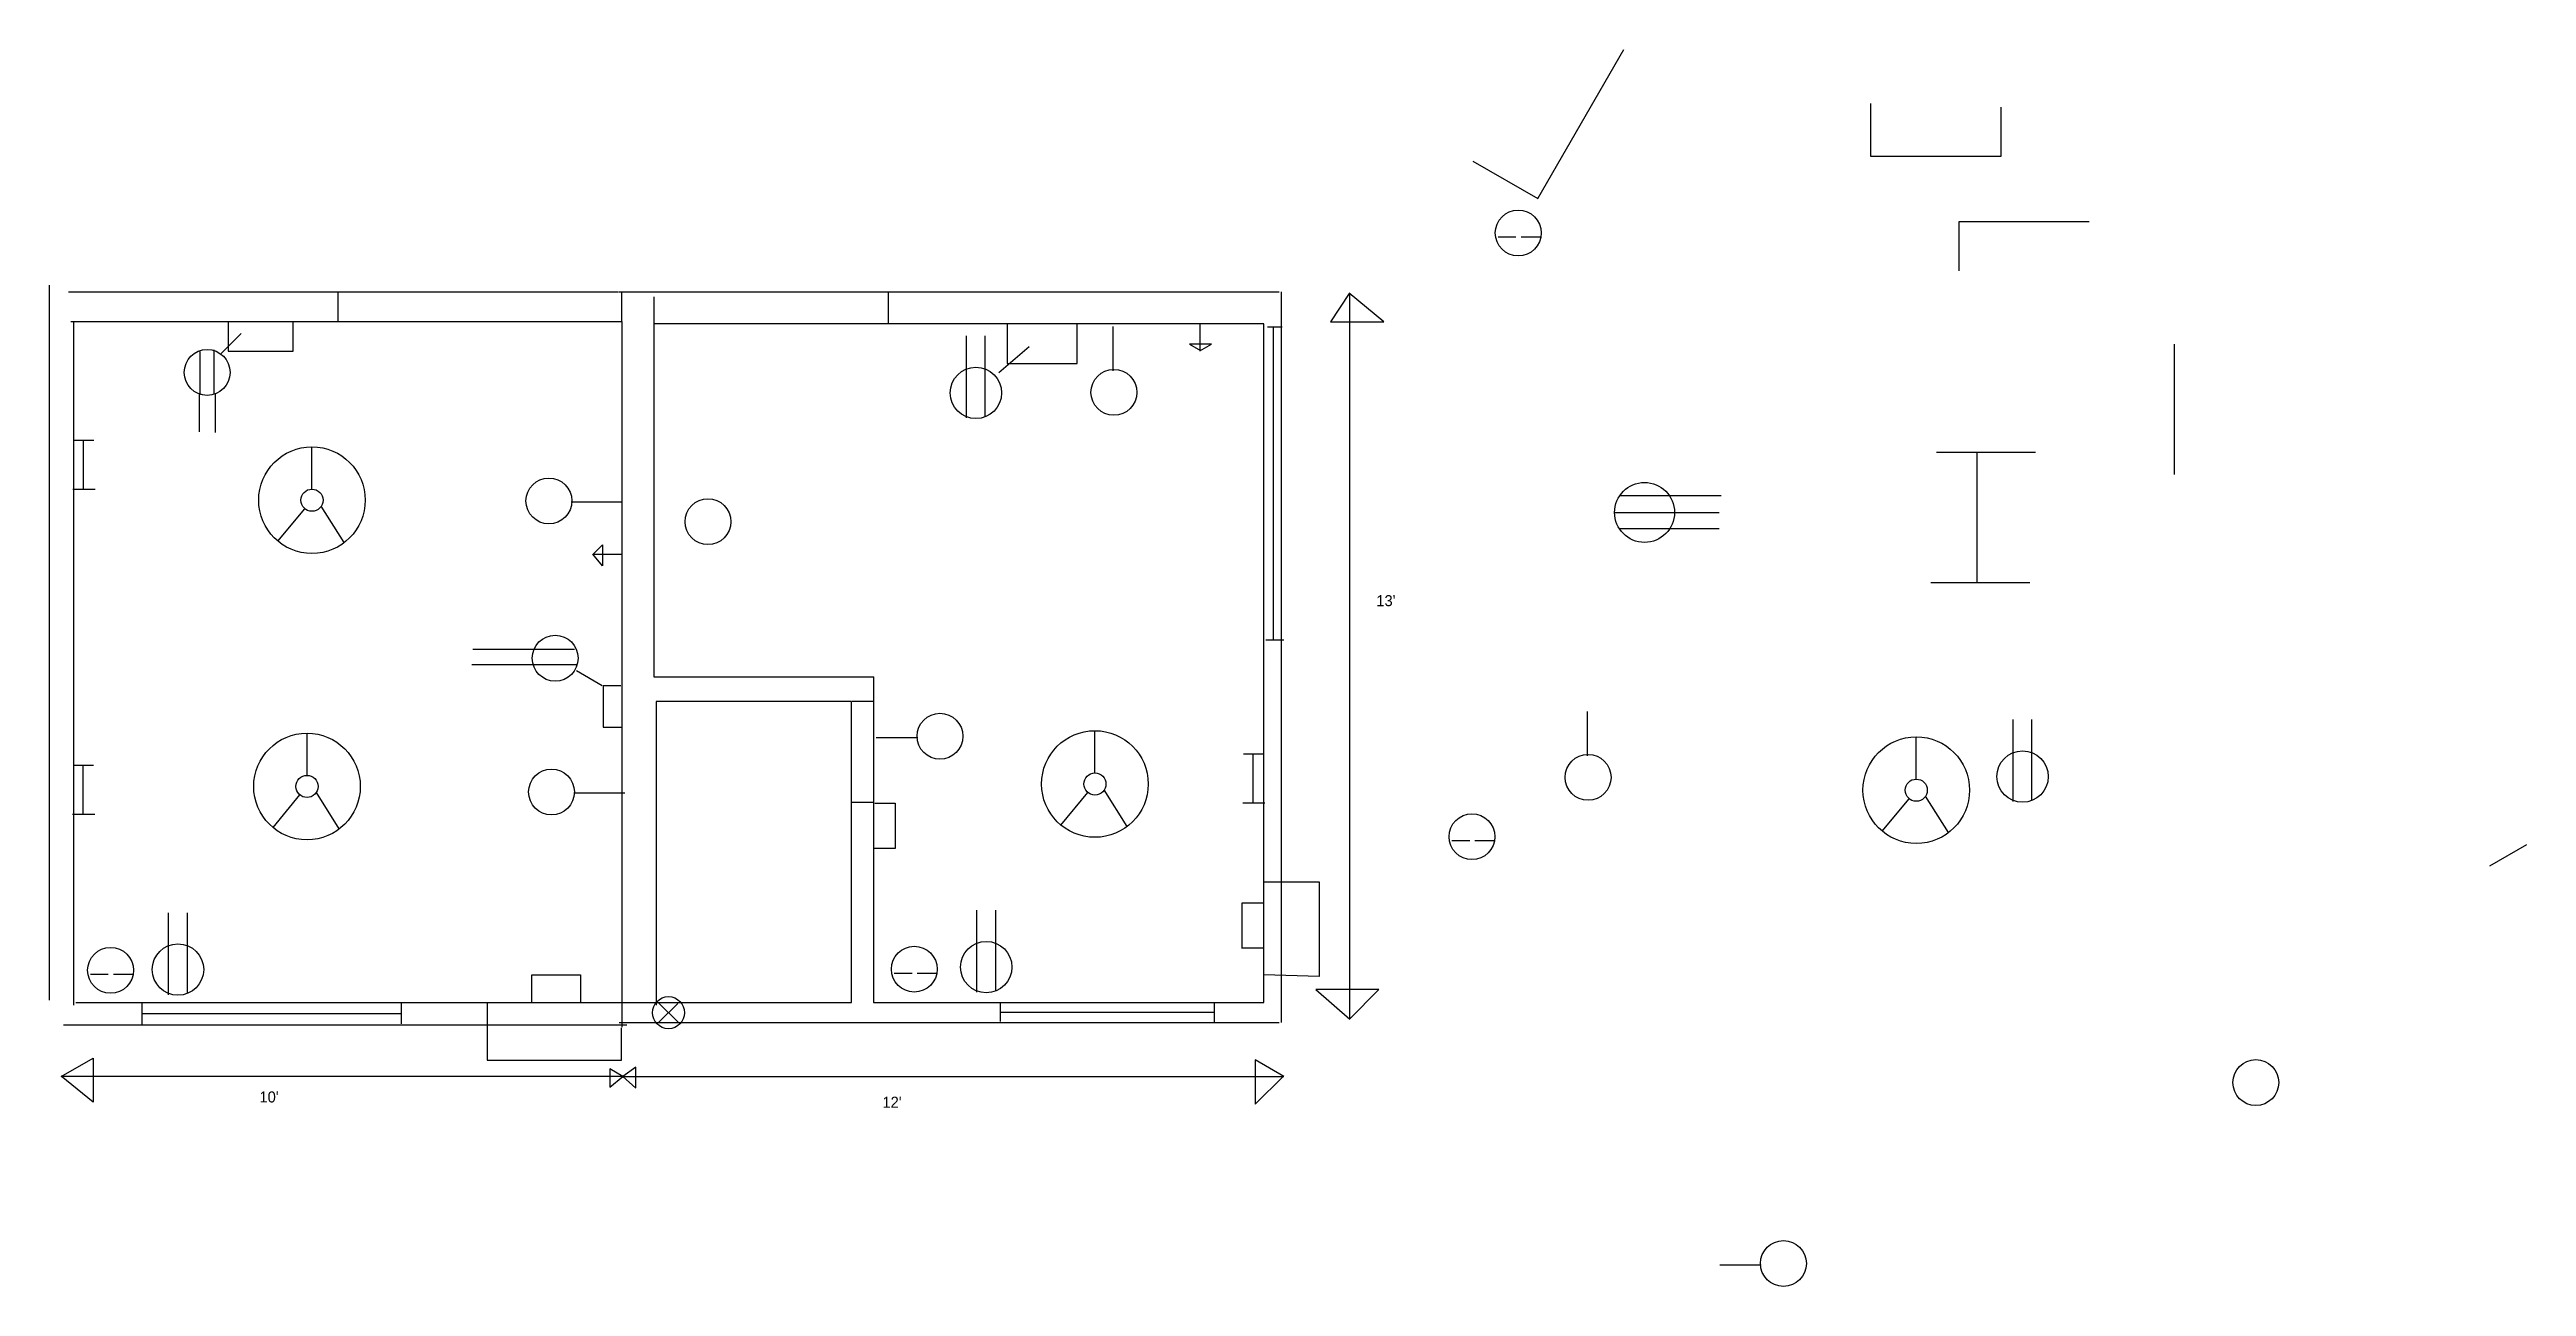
# Model space of a CAD drawing. Header units: feet. Extents: x 62.6 to 107.7, y 6.2 to 28.7.
import ezdxf

# ---------------------------------------------------------------- set-up
doc = ezdxf.new("R2010")
doc.units = ezdxf.units.FT
doc.header["$MEASUREMENT"] = 0

msp = doc.modelspace()

# ---------------------------------------------------------------- linework, layer by layer
for p, q in [((89.683, 25.97), (91.247, 28.678)), ((95.739, 26.733), (95.739, 27.7)), ((98.104, 27.633), (98.104, 26.733)), ((88.504, 26.65), (89.683, 25.97)), ((98.104, 26.733), (95.739, 26.733)), ((88.963, 25.272), (89.288, 25.272)), ((89.38, 25.273), (89.74, 25.273)), ((97.346, 24.654), (97.346, 25.554)), ((97.346, 25.554), (99.711, 25.554)), ((62.626, 11.396), (62.626, 24.396)), ((62.971, 24.272), (72.971, 24.272)), ((67.865, 24.272), (67.865, 23.734)), ((72.984, 24.272), (84.984, 24.272)), ((73.028, 23.728), (73.028, 24.27)), ((73.613, 24.183), (73.613, 17.273)), ((77.88, 23.693), (77.88, 24.272)), ((85.018, 24.272), (85.018, 10.992)), ((86.258, 24.245), (85.916, 23.727)), ((86.888, 23.727), (86.256, 24.247)), ((86.259, 24.251), (86.259, 11.053)), ((63.015, 23.734), (72.939, 23.734)), ((63.06, 23.734), (63.06, 11.306)), ((65.747, 23.15), (66.109, 23.513)), ((65.875, 23.737), (65.875, 23.193)), ((67.056, 23.193), (67.056, 23.72)), ((72.938, 23.733), (73.026, 23.733)), ((73.029, 23.734), (73.029, 10.903)), ((73.702, 23.689), (73.612, 23.689)), ((84.704, 23.689), (73.703, 23.689)), ((79.297, 21.98), (79.297, 23.471)), ((79.639, 22.005), (79.639, 23.471)), ((80.036, 23.692), (80.036, 22.97)), ((81.311, 22.97), (81.311, 23.682)), ((81.965, 22.837), (81.965, 23.644)), ((83.542, 23.689), (83.542, 23.198)), ((84.704, 11.351), (84.704, 23.689)), ((84.772, 23.635), (85.037, 23.635)), ((84.871, 23.635), (84.871, 17.947)), ((85.916, 23.727), (86.888, 23.727)), ((65.367, 22.4), (65.367, 23.19)), ((65.62, 22.416), (65.62, 23.222)), ((65.875, 23.193), (67.056, 23.193)), ((80.438, 23.271), (79.886, 22.8)), ((80.036, 22.97), (81.311, 22.97)), ((83.751, 23.319), (83.354, 23.319)), ((83.354, 23.319), (83.552, 23.205)), ((83.542, 23.198), (83.751, 23.319)), ((101.261, 20.954), (101.261, 23.32)), ((65.349, 22.407), (65.349, 21.728)), ((65.638, 22.42), (65.638, 21.716)), ((63.063, 21.574), (63.429, 21.574)), ((63.234, 21.562), (63.234, 20.684)), ((67.397, 20.687), (67.397, 21.455)), ((96.933, 21.357), (98.733, 21.357)), ((97.666, 21.357), (97.666, 18.992)), ((63.051, 20.684), (63.453, 20.684)), ((66.779, 19.739), (67.269, 20.331)), ((67.984, 19.714), (67.567, 20.379)), ((72.111, 20.454), (73.039, 20.454)), ((91.174, 20.568), (93.017, 20.568)), ((91.081, 20.263), (92.981, 20.263)), ((91.167, 19.969), (92.981, 19.969)), ((72.501, 19.5), (72.678, 19.677)), ((73.03, 19.5), (72.501, 19.5)), ((72.678, 19.295), (72.502, 19.505)), ((72.678, 19.677), (72.678, 19.295)), ((96.832, 18.992), (98.633, 18.992)), ((72.172, 17.77), (70.32, 17.77)), ((84.739, 17.947), (85.07, 17.947)), ((72.205, 17.491), (70.304, 17.491)), ((72.675, 17.112), (72.204, 17.383)), ((73.613, 17.273), (77.613, 17.273)), ((77.609, 17.273), (77.609, 11.351)), ((73.01, 17.112), (72.691, 17.112)), ((72.691, 17.112), (72.691, 16.357)), ((77.205, 16.825), (73.658, 16.825)), ((73.658, 16.825), (73.658, 11.306)), ((77.205, 11.351), (77.205, 16.825)), ((77.22, 16.829), (77.611, 16.829)), ((67.307, 15.483), (67.307, 16.251)), ((72.691, 16.357), (73.027, 16.357)), ((81.632, 15.527), (81.632, 16.295)), ((90.587, 15.838), (90.587, 16.645)), ((98.326, 15.005), (98.326, 16.496)), ((98.668, 15.03), (98.668, 16.496)), ((78.412, 16.163), (77.656, 16.163)), ((84.334, 15.875), (84.7, 15.875)), ((84.505, 15.863), (84.505, 14.986)), ((96.566, 15.415), (96.566, 16.183)), ((63.058, 15.669), (63.424, 15.669)), ((63.229, 15.657), (63.229, 14.78)), ((66.689, 14.535), (67.179, 15.127)), ((67.894, 14.51), (67.478, 15.174)), ((72.158, 15.163), (73.086, 15.163)), ((77.199, 14.996), (77.611, 14.996)), ((77.632, 14.976), (78.003, 14.976)), ((78.003, 14.976), (78.003, 14.152)), ((81.014, 14.58), (81.504, 15.171)), ((82.218, 14.555), (81.802, 15.219)), ((84.322, 14.986), (84.724, 14.986)), ((95.948, 14.467), (96.438, 15.059)), ((97.153, 14.442), (96.736, 15.107)), ((63.046, 14.78), (63.449, 14.78)), ((78.003, 14.152), (77.611, 14.152)), ((88.123, 14.298), (88.448, 14.298)), ((88.54, 14.298), (88.899, 14.298)), ((107.66, 14.223), (106.99, 13.83)), ((84.704, 13.547), (85.709, 13.547)), ((85.709, 13.547), (85.709, 11.829)), ((84.7, 13.159), (84.301, 13.159)), ((84.301, 13.159), (84.301, 12.349)), ((64.789, 11.495), (64.789, 12.986)), ((65.132, 11.52), (65.132, 12.986)), ((79.485, 11.539), (79.485, 13.03)), ((79.828, 11.564), (79.828, 13.03)), ((84.3, 12.348), (84.705, 12.348)), ((63.369, 11.868), (63.694, 11.868)), ((63.786, 11.869), (64.146, 11.869)), ((71.393, 11.354), (71.393, 11.854)), ((71.393, 11.854), (72.282, 11.854)), ((72.282, 11.854), (72.282, 11.34)), ((77.982, 11.89), (78.307, 11.89)), ((78.4, 11.89), (78.759, 11.89)), ((85.709, 11.829), (84.706, 11.858)), ((63.105, 11.351), (73.119, 11.351)), ((64.305, 11.361), (64.305, 10.953)), ((69.02, 11.349), (69.02, 10.965)), ((70.58, 11.361), (70.58, 10.306)), ((73.029, 11.351), (77.205, 11.351)), ((73.699, 11.349), (74.059, 10.989)), ((74.047, 11.337), (73.699, 10.989)), ((77.609, 11.351), (84.704, 11.351)), ((79.91, 11.346), (79.91, 11.009)), ((83.798, 11.349), (83.798, 10.991)), ((86.797, 11.591), (85.648, 11.591)), ((85.648, 11.591), (86.269, 11.05)), ((86.259, 11.053), (86.797, 11.591)), ((62.881, 10.948), (73.119, 10.948)), ((64.305, 11.157), (69.02, 11.157)), ((72.984, 10.992), (84.984, 10.992)), ((73.027, 10.306), (73.027, 10.893)), ((79.91, 11.176), (83.799, 11.176)), ((62.836, 10.007), (63.416, 10.342)), ((63.416, 9.543), (62.836, 10.013)), ((73.047, 10.007), (62.836, 10.007)), ((63.416, 10.342), (63.416, 9.543)), ((70.58, 10.306), (73.027, 10.306)), ((73.049, 10.009), (72.811, 10.147)), ((72.811, 10.147), (72.811, 9.817)), ((72.811, 9.817), (73.05, 10.01)), ((73.05, 10.01), (73.286, 10.01)), ((73.286, 10.178), (73.051, 10.01)), ((73.051, 10.01), (73.284, 9.799)), ((73.284, 9.8), (73.286, 10.01)), ((73.286, 10.01), (73.286, 10.178)), ((73.286, 10.01), (85.067, 10.01)), ((85.067, 10.01), (84.546, 10.31)), ((84.546, 10.31), (84.546, 9.504)), ((84.546, 9.504), (85.059, 10.016)), ((93.748, 6.578), (92.992, 6.578))]:
    msp.add_line(p, q)
for centre, radius in [((89.329, 25.343), 0.417), ((65.491, 22.808), 0.417), ((79.468, 22.437), 0.467), ((81.978, 22.446), 0.417), ((67.397, 20.486), 0.969), ((71.705, 20.472), 0.417), ((91.626, 20.263), 0.545), ((67.397, 20.486), 0.201), ((74.597, 20.095), 0.417), ((71.819, 17.613), 0.417), ((67.307, 15.281), 0.969), ((78.815, 16.194), 0.417), ((81.632, 15.326), 0.969), ((90.599, 15.447), 0.417), ((96.566, 15.214), 0.969), ((98.498, 15.462), 0.467), ((67.307, 15.281), 0.201), ((71.752, 15.181), 0.417), ((81.632, 15.326), 0.201), ((96.566, 15.214), 0.201), ((88.488, 14.368), 0.417), ((63.735, 11.939), 0.417), ((64.961, 11.953), 0.467), ((78.348, 11.96), 0.417), ((79.657, 11.997), 0.467), ((73.879, 11.169), 0.291), ((102.74, 9.898), 0.417), ((94.151, 6.609), 0.417)]:
    msp.add_circle(centre, radius)

# ---------------------------------------------------------------- texts
at = {"char_height": 0.2, "attachment_point": 1}
for s, insert, width in [("13'", (86.749, 18.759), 1.01955), ("10'", (66.442, 9.737), 1.17125), ("12'", (77.769, 9.641), 2.07916)]:
    msp.add_mtext(s, dxfattribs=dict(at, insert=insert, width=width))

doc.saveas('drawing.dxf')
